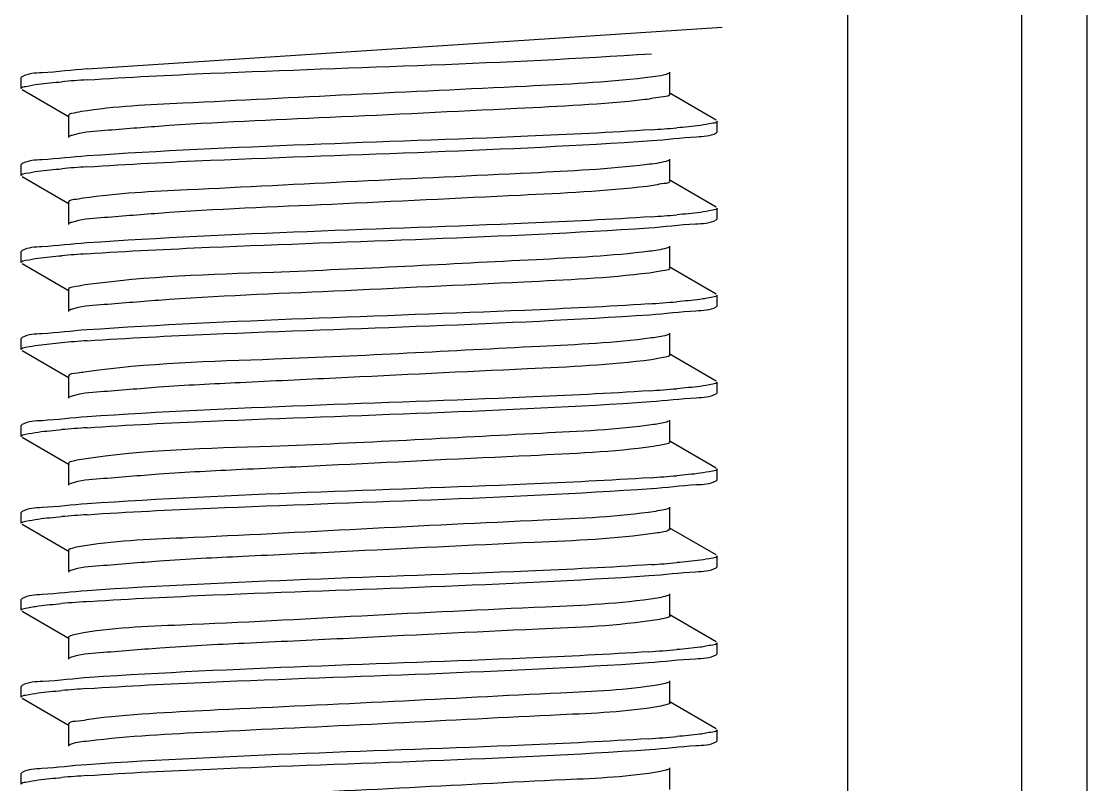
# Model space of a CAD drawing. Extents: x 27938 to 1507990, y 110129 to 923079.
# Drawn here: x 526352.9 to 526644.6, y 382811.9 to 383020.9 of the extents above; entities that cross this region are included whole.
import ezdxf

# ---------------------------------------------------------------- set-up
doc = ezdxf.new("R2010")
doc.units = 0
doc.header["$LTSCALE"] = 1000
doc.header["$MEASUREMENT"] = 0

msp = doc.modelspace()

# ---------------------------------------------------------------- linework, layer by layer
at = {"linetype": 'Continuous'}
for p, q in [((526579.08, 383675.04), (526579.08, 378934.02)), ((526626.71, 383675.04), (526626.71, 378934.02)), ((526644.57, 383675.04), (526644.57, 378934.02)), ((526370.85, 383007.88), (526544.79, 383019.3)), ((526353.09, 383005.77), (526352.86, 383005.51)), ((526352.86, 383002.53), (526352.86, 383005.51)), ((526352.86, 383002.53), (526352.86, 383005.51)), ((526530.47, 383001.04), (526530.47, 383007)), ((526353.09, 383002.27), (526366.01, 382994.79)), ((526543.14, 382993.86), (526530.21, 383001.35)), ((526365.75, 382995.09), (526365.75, 382989.14)), ((526543.36, 382990.63), (526543.36, 382993.6)), ((526543.36, 382990.63), (526543.36, 382993.6)), ((526543.14, 382990.37), (526543.36, 382990.63)), ((526353.09, 382981.96), (526352.86, 382981.7)), ((526530.47, 382977.23), (526530.47, 382983.19)), ((526352.86, 382978.72), (526352.86, 382981.7)), ((526352.86, 382978.72), (526352.86, 382981.7)), ((526353.09, 382978.46), (526366.01, 382970.98)), ((526543.14, 382970.05), (526530.21, 382977.53)), ((526365.75, 382971.28), (526365.75, 382965.33)), ((526543.36, 382966.81), (526543.36, 382969.79)), ((526543.36, 382966.81), (526543.36, 382969.79)), ((526543.14, 382966.55), (526543.36, 382966.81)), ((526530.47, 382953.42), (526530.47, 382959.37)), ((526353.09, 382958.14), (526352.86, 382957.88)), ((526352.86, 382954.91), (526352.86, 382957.88)), ((526352.86, 382954.91), (526352.86, 382957.88)), ((526353.09, 382954.65), (526366.01, 382947.16)), ((526543.14, 382946.24), (526530.21, 382953.72)), ((526365.75, 382947.47), (526365.75, 382941.51)), ((526543.36, 382943), (526543.36, 382945.98)), ((526543.36, 382943), (526543.36, 382945.98)), ((526543.14, 382942.74), (526543.36, 382943)), ((526530.47, 382929.61), (526530.47, 382935.56)), ((526353.09, 382934.33), (526352.86, 382934.07)), ((526352.86, 382931.09), (526352.86, 382934.07)), ((526352.86, 382931.09), (526352.86, 382934.07)), ((526353.09, 382930.83), (526366.01, 382923.35)), ((526543.14, 382922.43), (526530.21, 382929.91)), ((526365.75, 382923.65), (526365.75, 382917.7)), ((526543.36, 382919.19), (526543.36, 382922.16)), ((526366.46, 382918.2), (526366.01, 382918)), ((526543.14, 382918.93), (526543.36, 382919.19)), ((526353.09, 382910.52), (526352.86, 382910.26)), ((526352.86, 382907.28), (526352.86, 382910.26)), ((526352.86, 382907.28), (526352.86, 382910.26)), ((526530.47, 382905.79), (526530.47, 382911.75)), ((526353.09, 382907.02), (526366.01, 382899.54)), ((526543.14, 382898.61), (526530.21, 382906.1)), ((526365.75, 382899.84), (526365.75, 382893.89)), ((526543.36, 382895.38), (526543.36, 382898.35)), ((526543.36, 382895.38), (526543.36, 382898.35)), ((526366.41, 382894.36), (526366.01, 382894.19)), ((526543.14, 382895.11), (526543.36, 382895.38)), ((526353.09, 382886.71), (526352.86, 382886.45)), ((526352.86, 382883.47), (526352.86, 382886.45)), ((526352.86, 382883.47), (526352.86, 382886.45)), ((526530.47, 382881.98), (526530.47, 382887.93)), ((526353.09, 382883.21), (526366.01, 382875.73)), ((526543.14, 382874.8), (526530.21, 382882.28)), ((526365.75, 382876.03), (526365.75, 382870.07)), ((526543.36, 382871.56), (526543.36, 382874.54)), ((526543.36, 382871.56), (526543.36, 382874.54)), ((526543.14, 382871.3), (526543.36, 382871.56)), ((526366.36, 382870.54), (526366.01, 382870.38)), ((526353.09, 382862.89), (526352.86, 382862.63)), ((526352.86, 382859.66), (526352.86, 382862.63)), ((526352.86, 382859.66), (526352.86, 382862.63)), ((526530.47, 382858.17), (526530.47, 382864.12)), ((526353.09, 382859.4), (526366.01, 382851.91)), ((526543.14, 382850.99), (526530.21, 382858.47)), ((526365.75, 382852.21), (526365.75, 382846.26)), ((526543.36, 382847.75), (526543.36, 382850.73)), ((526543.36, 382847.75), (526543.36, 382850.73)), ((526543.14, 382847.49), (526543.36, 382847.75)), ((526366.33, 382846.71), (526366.01, 382846.56)), ((526353.09, 382839.08), (526352.86, 382838.82)), ((526530.47, 382834.36), (526530.47, 382840.31)), ((526352.86, 382835.84), (526352.86, 382838.82)), ((526352.86, 382835.84), (526352.86, 382838.82)), ((526353.09, 382835.58), (526366.01, 382828.1)), ((526543.14, 382827.17), (526530.21, 382834.66)), ((526365.75, 382828.4), (526365.75, 382822.45)), ((526543.36, 382823.94), (526543.36, 382826.91)), ((526543.36, 382823.94), (526543.36, 382826.91)), ((526543.14, 382823.68), (526543.36, 382823.94)), ((526530.47, 382810.54), (526530.47, 382816.5)), ((526353.09, 382815.27), (526352.86, 382815.01)), ((526352.86, 382812.03), (526352.86, 382815.01)), ((526352.86, 382812.03), (526352.86, 382815.01))]:
    msp.add_line(p, q, dxfattribs=at)
for centre, radius, start, end in [((526398.23, 382596.07), 409.75, 93.8309, 94.8034), ((526498.02, 383399.81), 409.49, 273.831, 274.805), ((526398.14, 382573.36), 408.64, 93.8384, 94.8035), ((526498.13, 383374.61), 408.1, 273.8416, 274.804), ((526398.14, 382549.48), 408.71, 93.8379, 94.8036), ((526497.05, 383364.29), 421.63, 273.7501, 274.8057), ((526398.24, 382524.47), 409.9, 93.83, 94.8034), ((526497.46, 383335.31), 416.44, 273.7834, 274.8062), ((526398.26, 382500.38), 410.18, 93.8281, 94.8033), ((526497.79, 383307.38), 412.32, 273.8111, 274.8058), ((526398.23, 382476.98), 409.77, 93.8308, 94.8034), ((526498.01, 383280.82), 409.56, 273.8305, 274.805), ((526399.27, 382440.16), 422.82, 93.743, 94.805), ((526497.17, 383267.53), 420.12, 273.7591, 274.8063), ((526398.14, 382430.47), 408.65, 93.8383, 94.8036), ((526497.04, 383245.4), 421.81, 273.7489, 274.8056), ((526398.24, 382405.43), 409.88, 93.8301, 94.8034)]:
    msp.add_arc(centre, radius, start, end, dxfattribs=at)
for points, knots in [([(526370.85, 383004.9), (526382.13, 383005.67), (526433.64, 383008.15), (526485.21, 383009.34), (526525.38, 383012.07)], [0, 0, 0, 0, 0.219207, 1, 1, 1, 1]), ([(526370.88, 383007.88), (526366.76, 383007.6), (526360.99, 383006.8), (526354.69, 383006.69), (526353.09, 383005.77)], [0, 0, 0, 0, 0.690341, 1, 1, 1, 1]), ([(526523.56, 383005.43), (526512.78, 383004.2), (526485.96, 383002.85), (526443.77, 383000.9), (526403.19, 382998.75), (526378.45, 382997.66), (526369.27, 382996.2)], [0, 0, 0, 0, 0.210492, 0.520764, 0.819615, 1, 1, 1, 1]), ([(526530.21, 383006.7), (526529.96, 383006.55), (526527.77, 383005.88), (526525.51, 383005.66), (526523.56, 383005.43)], [0, 0, 0, 0, 0.130925, 1, 1, 1, 1]), ([(526352.86, 383002.53), (526352.86, 383002.97), (526355.15, 383003.25), (526356.31, 383003.57), (526357.46, 383003.72)], [0, 0, 0, 0, 0.271512, 1, 1, 1, 1]), ([(526523.56, 382999.48), (526511.94, 382998.15), (526483.15, 382996.8), (526438.8, 382994.57), (526400.77, 382993.08), (526377.32, 382991.11), (526369.29, 382990.51), (526366.68, 382989.71)], [0, 0, 0, 0, 0.223118, 0.549331, 0.848052, 0.947905, 1, 1, 1, 1]), ([(526530.47, 383001.04), (526530.48, 383000.41), (526526.96, 383000.17), (526525.29, 382999.68), (526523.56, 382999.48)], [0, 0, 0, 0, 0.268344, 1, 1, 1, 1]), ([(526369.27, 382996.2), (526368.38, 382996.06), (526367.43, 382995.83), (526365.75, 382995.44), (526365.75, 382995.09)], [0, 0, 0, 0, 0.719855, 1, 1, 1, 1]), ([(526543.36, 382993.6), (526543.36, 382993.17), (526541.1, 382992.89), (526539.95, 382992.57), (526538.8, 382992.43)], [0, 0, 0, 0, 0.27162, 1, 1, 1, 1]), ([(526525.38, 382991.24), (526514.1, 382990.47), (526462.59, 382987.99), (526411.02, 382986.8), (526370.85, 382984.06)], [0, 0, 0, 0, 0.219225, 1, 1, 1, 1]), ([(526366.68, 382989.71), (526366.55, 382989.67), (526366.32, 382989.59), (526366.1, 382989.49), (526366.01, 382989.44)], [0, 0, 0, 0, 0.565422, 1, 1, 1, 1]), ([(526370.78, 382981.08), (526382.07, 382981.85), (526433.63, 382984.34), (526485.26, 382985.52), (526525.47, 382988.27)], [0, 0, 0, 0, 0.219144, 1, 1, 1, 1]), ([(526525.47, 382988.27), (526529.56, 382988.54), (526535.29, 382989.34), (526541.54, 382989.45), (526543.14, 382990.37)], [0, 0, 0, 0, 0.690204, 1, 1, 1, 1]), ([(526370.85, 382984.06), (526366.74, 382983.78), (526360.97, 382982.99), (526354.69, 382982.88), (526353.09, 382981.96)], [0, 0, 0, 0, 0.690315, 1, 1, 1, 1]), ([(526530.21, 382982.88), (526529.98, 382982.75), (526528.01, 382982.12), (526525.97, 382981.91), (526524.21, 382981.7)], [0, 0, 0, 0, 0.133703, 1, 1, 1, 1]), ([(526352.86, 382978.72), (526352.86, 382979.15), (526355.14, 382979.44), (526356.29, 382979.75), (526357.44, 382979.9)], [0, 0, 0, 0, 0.271571, 1, 1, 1, 1]), ([(526524.21, 382981.7), (526513.69, 382980.43), (526487.19, 382979.11), (526445.23, 382977.14), (526404.33, 382975.02), (526379.22, 382973.88), (526369.76, 382972.47)], [0, 0, 0, 0, 0.205418, 0.513768, 0.814544, 1, 1, 1, 1]), ([(526530.47, 382977.23), (526530.48, 382976.65), (526527.31, 382976.37), (526525.78, 382975.93), (526524.21, 382975.74)], [0, 0, 0, 0, 0.269649, 1, 1, 1, 1]), ([(526524.21, 382975.74), (526512.7, 382974.36), (526483.85, 382973.04), (526439.29, 382970.76), (526400.87, 382969.29), (526377.23, 382967.27), (526369.17, 382966.7), (526366.59, 382965.87)], [0, 0, 0, 0, 0.220204, 0.547586, 0.848383, 0.94851, 1, 1, 1, 1]), ([(526369.76, 382972.47), (526369.18, 382972.38), (526368.04, 382972.05), (526365.76, 382972.09), (526365.75, 382971.28)], [0, 0, 0, 0, 0.421018, 1, 1, 1, 1]), ([(526525.47, 382967.43), (526514.19, 382966.66), (526462.63, 382964.18), (526411, 382962.99), (526370.78, 382960.25)], [0, 0, 0, 0, 0.219059, 1, 1, 1, 1]), ([(526543.36, 382969.79), (526543.36, 382969.36), (526541.09, 382969.07), (526539.94, 382968.76), (526538.8, 382968.61)], [0, 0, 0, 0, 0.271621, 1, 1, 1, 1]), ([(526366.59, 382965.87), (526366.48, 382965.83), (526366.28, 382965.76), (526366.09, 382965.67), (526366.01, 382965.63)], [0, 0, 0, 0, 0.559972, 1, 1, 1, 1]), ([(526370.79, 382957.27), (526381.97, 382958.03), (526433.25, 382960.5), (526484.59, 382961.72), (526524.63, 382964.4)], [0, 0, 0, 0, 0.218315, 1, 1, 1, 1]), ([(526524.63, 382964.4), (526528.92, 382964.68), (526534.92, 382965.51), (526541.47, 382965.6), (526543.14, 382966.55)], [0, 0, 0, 0, 0.691064, 1, 1, 1, 1]), ([(526370.78, 382960.25), (526366.69, 382959.97), (526360.95, 382959.17), (526354.69, 382959.06), (526353.09, 382958.14)], [0, 0, 0, 0, 0.690246, 1, 1, 1, 1]), ([(526530.21, 382959.07), (526530, 382958.95), (526528.23, 382958.36), (526526.4, 382958.16), (526524.83, 382957.96)], [0, 0, 0, 0, 0.136714, 1, 1, 1, 1]), ([(526352.86, 382954.91), (526352.86, 382955.34), (526355.14, 382955.63), (526356.29, 382955.94), (526357.44, 382956.09)], [0, 0, 0, 0, 0.271569, 1, 1, 1, 1]), ([(526524.83, 382957.96), (526514.57, 382956.66), (526480.19, 382955.03), (526428.74, 382952.12), (526387.36, 382951.13), (526370.29, 382948.73)], [0, 0, 0, 0, 0.200359, 0.665926, 1, 1, 1, 1]), ([(526530.47, 382953.42), (526530.48, 382952.89), (526527.65, 382952.58), (526526.24, 382952.19), (526524.83, 382952.01)], [0, 0, 0, 0, 0.271205, 1, 1, 1, 1]), ([(526524.83, 382952.01), (526513.43, 382950.57), (526484.56, 382949.29), (526439.8, 382946.96), (526401.02, 382945.51), (526377.18, 382943.44), (526369.08, 382942.89), (526366.52, 382942.03)], [0, 0, 0, 0, 0.217121, 0.545559, 0.848485, 0.948981, 1, 1, 1, 1]), ([(526370.29, 382948.73), (526369.15, 382948.57), (526367.98, 382948.27), (526365.75, 382947.9), (526365.75, 382947.47)], [0, 0, 0, 0, 0.725085, 1, 1, 1, 1]), ([(526543.36, 382945.98), (526543.36, 382945.54), (526541.03, 382945.26), (526539.85, 382944.93), (526538.68, 382944.78)], [0, 0, 0, 0, 0.271165, 1, 1, 1, 1]), ([(526366.52, 382942.03), (526366.42, 382942), (526366.25, 382941.93), (526366.08, 382941.86), (526366.01, 382941.81)], [0, 0, 0, 0, 0.555073, 1, 1, 1, 1]), ([(526524.63, 382943.56), (526513.31, 382942.8), (526462.03, 382940.34), (526410.68, 382939.15), (526370.79, 382936.43)], [0, 0, 0, 0, 0.221032, 1, 1, 1, 1]), ([(526524.94, 382940.6), (526529.16, 382940.89), (526535.06, 382941.71), (526541.5, 382941.8), (526543.14, 382942.74)], [0, 0, 0, 0, 0.69076, 1, 1, 1, 1]), ([(526370.86, 382933.46), (526382.08, 382934.23), (526433.44, 382936.7), (526484.87, 382937.91), (526524.94, 382940.6)], [0, 0, 0, 0, 0.218794, 1, 1, 1, 1]), ([(526370.79, 382936.43), (526366.69, 382936.16), (526360.95, 382935.36), (526354.69, 382935.25), (526353.09, 382934.33)], [0, 0, 0, 0, 0.690251, 1, 1, 1, 1]), ([(526530.21, 382935.26), (526530.01, 382935.14), (526528.45, 382934.61), (526526.81, 382934.41), (526525.41, 382934.22)], [0, 0, 0, 0, 0.139964, 1, 1, 1, 1]), ([(526352.86, 382931.09), (526352.86, 382931.53), (526355.15, 382931.81), (526356.31, 382932.13), (526357.46, 382932.28)], [0, 0, 0, 0, 0.271503, 1, 1, 1, 1]), ([(526525.41, 382934.22), (526515.27, 382932.87), (526480.79, 382931.28), (526429.1, 382928.29), (526387.34, 382927.36), (526370.13, 382924.89)], [0, 0, 0, 0, 0.197233, 0.664604, 1, 1, 1, 1]), ([(526530.47, 382929.61), (526530.48, 382929.13), (526527.97, 382928.78), (526526.68, 382928.44), (526525.41, 382928.27)], [0, 0, 0, 0, 0.272967, 1, 1, 1, 1]), ([(526525.41, 382928.27), (526514.15, 382926.77), (526485.28, 382925.51), (526447.74, 382923.64), (526414.1, 382922.04), (526392.52, 382921), (526377.16, 382919.6), (526369, 382919.09), (526366.46, 382918.2)], [0, 0, 0, 0, 0.213883, 0.543283, 0.707942, 0.848388, 0.949336, 1, 1, 1, 1]), ([(526370.13, 382924.89), (526369.49, 382924.8), (526368.26, 382924.45), (526365.75, 382924.53), (526365.75, 382923.65)], [0, 0, 0, 0, 0.42179, 1, 1, 1, 1]), ([(526543.36, 382922.16), (526543.36, 382921.73), (526541.06, 382921.45), (526539.9, 382921.13), (526538.74, 382920.98)], [0, 0, 0, 0, 0.27139, 1, 1, 1, 1]), ([(526524.94, 382919.77), (526513.64, 382919.01), (526462.28, 382916.54), (526410.86, 382915.35), (526370.86, 382912.63)], [0, 0, 0, 0, 0.220239, 1, 1, 1, 1]), ([(526525.2, 382916.81), (526529.35, 382917.09), (526535.17, 382917.9), (526541.52, 382918), (526543.14, 382918.93)], [0, 0, 0, 0, 0.690501, 1, 1, 1, 1]), ([(526370.88, 382909.65), (526382.13, 382910.42), (526433.57, 382912.89), (526485.08, 382914.09), (526525.2, 382916.81)], [0, 0, 0, 0, 0.219088, 1, 1, 1, 1]), ([(526370.86, 382912.63), (526366.75, 382912.35), (526360.98, 382911.55), (526354.69, 382911.44), (526353.09, 382910.52)], [0, 0, 0, 0, 0.690324, 1, 1, 1, 1]), ([(526525.97, 382910.49), (526515.82, 382909.06), (526480.83, 382907.53), (526428.74, 382904.33), (526386.5, 382903.66), (526369.36, 382900.97)], [0, 0, 0, 0, 0.195888, 0.668212, 1, 1, 1, 1]), ([(526530.21, 382911.45), (526530.03, 382911.34), (526528.65, 382910.85), (526527.2, 382910.66), (526525.97, 382910.49)], [0, 0, 0, 0, 0.143518, 1, 1, 1, 1]), ([(526352.86, 382907.28), (526352.86, 382907.72), (526355.15, 382908), (526356.31, 382908.32), (526357.47, 382908.47)], [0, 0, 0, 0, 0.27149, 1, 1, 1, 1]), ([(526525.97, 382904.53), (526514.86, 382902.97), (526485.99, 382901.76), (526448.39, 382899.86), (526414.45, 382898.24), (526392.63, 382897.2), (526377.16, 382895.77), (526368.93, 382895.29), (526366.41, 382894.36)], [0, 0, 0, 0, 0.210506, 0.540786, 0.706621, 0.84812, 0.949594, 1, 1, 1, 1]), ([(526530.47, 382905.79), (526530.47, 382905.36), (526528.26, 382904.99), (526527.1, 382904.69), (526525.97, 382904.53)], [0, 0, 0, 0, 0.275042, 1, 1, 1, 1]), ([(526369.36, 382900.97), (526368.45, 382900.82), (526367.49, 382900.59), (526365.75, 382900.2), (526365.75, 382899.84)], [0, 0, 0, 0, 0.720573, 1, 1, 1, 1]), ([(526543.36, 382898.35), (526543.36, 382897.92), (526541.09, 382897.63), (526539.93, 382897.32), (526538.78, 382897.17)], [0, 0, 0, 0, 0.271542, 1, 1, 1, 1]), ([(526525.2, 382895.97), (526513.91, 382895.21), (526462.47, 382892.73), (526410.97, 382891.54), (526370.88, 382888.81)], [0, 0, 0, 0, 0.219626, 1, 1, 1, 1]), ([(526525.37, 382893.01), (526529.48, 382893.29), (526535.25, 382894.09), (526541.53, 382894.19), (526543.14, 382895.11)], [0, 0, 0, 0, 0.690315, 1, 1, 1, 1]), ([(526370.85, 382885.84), (526382.13, 382886.6), (526433.64, 382889.08), (526485.21, 382890.28), (526525.37, 382893.01)], [0, 0, 0, 0, 0.219207, 1, 1, 1, 1]), ([(526370.88, 382888.81), (526366.76, 382888.54), (526360.99, 382887.74), (526354.69, 382887.63), (526353.09, 382886.71)], [0, 0, 0, 0, 0.690341, 1, 1, 1, 1]), ([(526526.49, 382886.75), (526516.32, 382885.23), (526489.38, 382884.07), (526446.24, 382881.94), (526403.88, 382879.62), (526377.92, 382878.7), (526368.52, 382877.01)], [0, 0, 0, 0, 0.195054, 0.509751, 0.81902, 1, 1, 1, 1]), ([(526530.21, 382887.63), (526529.81, 382887.4), (526528.55, 382887.1), (526527.3, 382886.87), (526526.49, 382886.75)], [0, 0, 0, 0, 0.361946, 1, 1, 1, 1]), ([(526352.86, 382883.47), (526352.86, 382883.9), (526355.15, 382884.19), (526356.31, 382884.5), (526357.46, 382884.65)], [0, 0, 0, 0, 0.271511, 1, 1, 1, 1]), ([(526526.49, 382880.8), (526515.54, 382879.16), (526486.7, 382878.02), (526449.05, 382876.07), (526414.83, 382874.44), (526392.77, 382873.41), (526377.17, 382871.94), (526368.88, 382871.49), (526366.36, 382870.54)], [0, 0, 0, 0, 0.207, 0.538089, 0.705109, 0.8477, 0.949766, 1, 1, 1, 1]), ([(526530.47, 382881.98), (526530.47, 382881.85), (526529.11, 382880.9), (526527.76, 382880.99), (526526.49, 382880.8)], [0, 0, 0, 0, 0.092175, 1, 1, 1, 1]), ([(526368.52, 382877.01), (526367.82, 382876.89), (526367.04, 382876.71), (526365.75, 382876.31), (526365.75, 382876.03)], [0, 0, 0, 0, 0.714305, 1, 1, 1, 1]), ([(526543.36, 382874.54), (526543.36, 382874.11), (526541.1, 382873.82), (526539.95, 382873.51), (526538.8, 382873.36)], [0, 0, 0, 0, 0.271618, 1, 1, 1, 1]), ([(526525.37, 382872.17), (526514.09, 382871.4), (526462.59, 382868.92), (526411.02, 382867.73), (526370.85, 382865)], [0, 0, 0, 0, 0.219234, 1, 1, 1, 1]), ([(526524.72, 382869.15), (526528.98, 382869.44), (526534.96, 382870.26), (526541.48, 382870.35), (526543.14, 382871.3)], [0, 0, 0, 0, 0.690986, 1, 1, 1, 1]), ([(526371.66, 382862.08), (526382.9, 382862.83), (526433.91, 382865.27), (526484.99, 382866.49), (526524.72, 382869.15)], [0, 0, 0, 0, 0.220435, 1, 1, 1, 1]), ([(526370.85, 382865), (526366.74, 382864.72), (526360.98, 382863.92), (526354.69, 382863.81), (526353.09, 382862.89)], [0, 0, 0, 0, 0.690316, 1, 1, 1, 1]), ([(526526.99, 382863.01), (526516.9, 382861.4), (526489.81, 382860.32), (526446.34, 382858.14), (526403.64, 382855.74), (526377.49, 382854.92), (526368.16, 382853.13)], [0, 0, 0, 0, 0.192604, 0.509424, 0.820982, 1, 1, 1, 1]), ([(526530.21, 382863.82), (526529.86, 382863.62), (526528.76, 382863.33), (526527.68, 382863.13), (526526.99, 382863.01)], [0, 0, 0, 0, 0.367593, 1, 1, 1, 1]), ([(526352.86, 382859.66), (526352.86, 382860.1), (526355.21, 382860.38), (526356.39, 382860.7), (526357.57, 382860.85)], [0, 0, 0, 0, 0.271089, 1, 1, 1, 1]), ([(526526.99, 382857.06), (526516.21, 382855.34), (526487.4, 382854.29), (526449.73, 382852.28), (526415.23, 382850.65), (526392.93, 382849.61), (526377.2, 382848.11), (526368.83, 382847.69), (526366.33, 382846.71)], [0, 0, 0, 0, 0.203373, 0.535211, 0.703427, 0.847147, 0.949865, 1, 1, 1, 1]), ([(526530.47, 382858.17), (526530.47, 382857.82), (526528.81, 382857.43), (526527.86, 382857.2), (526526.99, 382857.06)], [0, 0, 0, 0, 0.280331, 1, 1, 1, 1]), ([(526368.16, 382853.13), (526367.55, 382853.02), (526366.86, 382852.86), (526365.75, 382852.47), (526365.75, 382852.21)], [0, 0, 0, 0, 0.710691, 1, 1, 1, 1]), ([(526543.36, 382850.73), (526543.36, 382850.29), (526541.04, 382850.01), (526539.87, 382849.69), (526538.7, 382849.54)], [0, 0, 0, 0, 0.271257, 1, 1, 1, 1]), ([(526524.72, 382848.31), (526513.51, 382847.56), (526462.49, 382845.11), (526411.41, 382843.89), (526371.66, 382841.24)], [0, 0, 0, 0, 0.219935, 1, 1, 1, 1]), ([(526370.78, 382838.21), (526381.96, 382838.97), (526433.24, 382841.44), (526484.58, 382842.66), (526524.62, 382845.33)], [0, 0, 0, 0, 0.218297, 1, 1, 1, 1]), ([(526524.62, 382845.33), (526528.91, 382845.62), (526534.92, 382846.45), (526541.47, 382846.53), (526543.14, 382847.49)], [0, 0, 0, 0, 0.691075, 1, 1, 1, 1]), ([(526371.66, 382841.24), (526367.36, 382840.96), (526361.34, 382840.12), (526354.76, 382840.04), (526353.09, 382839.08)], [0, 0, 0, 0, 0.691141, 1, 1, 1, 1]), ([(526527.45, 382839.28), (526518.57, 382837.76), (526494.23, 382836.76), (526453.99, 382834.55), (526411.59, 382832.63), (526384.43, 382831.26), (526373.39, 382830.05)], [0, 0, 0, 0, 0.175014, 0.471824, 0.784132, 1, 1, 1, 1]), ([(526530.21, 382840.01), (526529.9, 382839.83), (526528.97, 382839.57), (526528.04, 382839.38), (526527.45, 382839.28)], [0, 0, 0, 0, 0.373885, 1, 1, 1, 1]), ([(526352.86, 382835.84), (526352.86, 382836.28), (526355.14, 382836.56), (526356.29, 382836.87), (526357.44, 382837.02)], [0, 0, 0, 0, 0.271572, 1, 1, 1, 1]), ([(526527.45, 382833.32), (526518.57, 382831.8), (526494.23, 382830.8), (526453.99, 382828.59), (526411.59, 382826.68), (526384.43, 382825.3), (526373.39, 382824.09)], [0, 0, 0, 0, 0.175014, 0.471824, 0.784132, 1, 1, 1, 1]), ([(526530.47, 382834.36), (526530.47, 382834.05), (526529.05, 382833.65), (526528.21, 382833.46), (526527.45, 382833.32)], [0, 0, 0, 0, 0.283723, 1, 1, 1, 1]), ([(526373.39, 382830.05), (526371.48, 382829.84), (526369.65, 382829.28), (526365.75, 382829.1), (526365.75, 382828.4)], [0, 0, 0, 0, 0.732819, 1, 1, 1, 1]), ([(526524.62, 382824.5), (526513.3, 382823.74), (526462.02, 382821.28), (526410.68, 382820.09), (526370.78, 382817.37)], [0, 0, 0, 0, 0.22106, 1, 1, 1, 1]), ([(526543.36, 382826.91), (526543.36, 382826.47), (526541.03, 382826.19), (526539.85, 382825.87), (526538.67, 382825.72)], [0, 0, 0, 0, 0.271157, 1, 1, 1, 1]), ([(526373.39, 382824.09), (526372.46, 382823.99), (526370.02, 382823.62), (526367.37, 382823.54), (526366.01, 382822.75)], [0, 0, 0, 0, 0.371801, 1, 1, 1, 1]), ([(526370.86, 382814.4), (526382.08, 382815.16), (526433.44, 382817.64), (526484.86, 382818.84), (526524.93, 382821.54)], [0, 0, 0, 0, 0.218782, 1, 1, 1, 1]), ([(526524.93, 382821.54), (526529.15, 382821.82), (526535.05, 382822.64), (526541.5, 382822.73), (526543.14, 382823.68)], [0, 0, 0, 0, 0.69077, 1, 1, 1, 1]), ([(526370.78, 382817.37), (526366.69, 382817.09), (526360.95, 382816.3), (526354.69, 382816.19), (526353.09, 382815.27)], [0, 0, 0, 0, 0.690248, 1, 1, 1, 1]), ([(526530.21, 382816.19), (526529.94, 382816.04), (526529.16, 382815.8), (526528.37, 382815.63), (526527.88, 382815.54)], [0, 0, 0, 0, 0.380929, 1, 1, 1, 1]), ([(526352.86, 382812.03), (526352.86, 382812.46), (526355.15, 382812.75), (526356.31, 382813.06), (526357.46, 382813.21)], [0, 0, 0, 0, 0.271504, 1, 1, 1, 1]), ([(526527.88, 382815.54), (526519.29, 382813.96), (526495.34, 382813.05), (526455.45, 382810.78), (526412.85, 382808.89), (526385.38, 382807.49), (526374.1, 382806.31)], [0, 0, 0, 0, 0.169916, 0.464788, 0.779028, 1, 1, 1, 1])]:
    msp.add_open_spline(points, degree=3, knots=knots, dxfattribs=at)
for points in [[(526357.46, 383003.72), (526359.6, 383003.99), (526361.76, 383004.19), (526363.92, 383004.38)], [(526538.8, 382992.43), (526536.65, 382992.14), (526534.48, 382991.94), (526532.32, 382991.76)], [(526357.44, 382979.9), (526359.59, 382980.18), (526361.76, 382980.38), (526363.92, 382980.56)], [(526538.8, 382968.61), (526536.64, 382968.33), (526534.47, 382968.13), (526532.31, 382967.95)], [(526357.44, 382956.09), (526359.59, 382956.37), (526361.76, 382956.57), (526363.92, 382956.75)], [(526538.68, 382944.78), (526536.58, 382944.51), (526534.48, 382944.32), (526532.38, 382944.14)], [(526357.46, 382932.28), (526359.61, 382932.56), (526361.76, 382932.76), (526363.92, 382932.94)], [(526538.74, 382920.98), (526536.62, 382920.7), (526534.49, 382920.51), (526532.36, 382920.32)], [(526357.47, 382908.47), (526359.61, 382908.74), (526361.76, 382908.94), (526363.91, 382909.13)], [(526538.78, 382897.17), (526536.64, 382896.89), (526534.49, 382896.69), (526532.34, 382896.51)], [(526357.46, 382884.65), (526359.6, 382884.93), (526361.76, 382885.13), (526363.92, 382885.31)], [(526538.8, 382873.36), (526536.65, 382873.08), (526534.48, 382872.88), (526532.32, 382872.7)], [(526357.57, 382860.85), (526359.66, 382861.12), (526361.75, 382861.32), (526363.85, 382861.49)], [(526538.7, 382849.54), (526536.6, 382849.26), (526534.49, 382849.07), (526532.37, 382848.89)], [(526357.44, 382837.02), (526359.59, 382837.3), (526361.76, 382837.5), (526363.92, 382837.69)], [(526538.67, 382825.72), (526536.58, 382825.45), (526534.48, 382825.25), (526532.38, 382825.08)], [(526357.46, 382813.21), (526359.61, 382813.49), (526361.76, 382813.69), (526363.92, 382813.87)]]:
    msp.add_open_spline(points, degree=3, dxfattribs=at)

doc.saveas('drawing.dxf')
